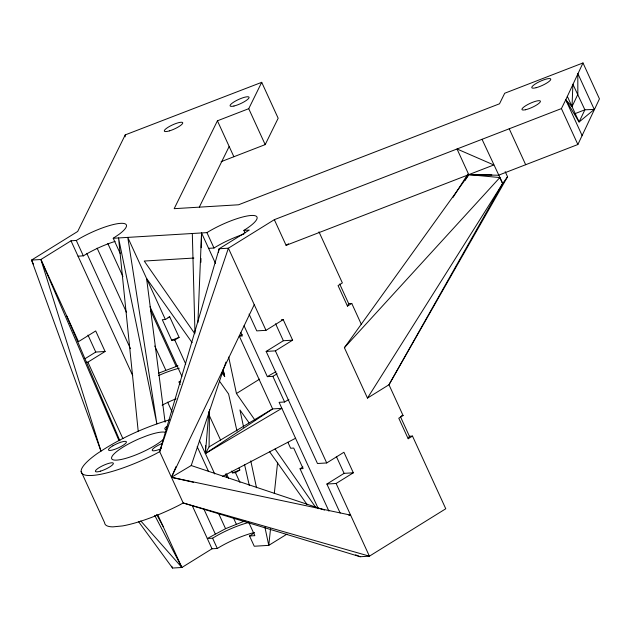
<?xml version="1.0" encoding="UTF-8"?>
<svg xmlns="http://www.w3.org/2000/svg" width="631" height="631" viewBox="0 0 631 631"><rect width="100%" height="100%" fill="white"/><g stroke="black" fill="none" stroke-linecap="round" stroke-linejoin="round"><path stroke-width="0.95" d="M209.082 446.89L272.624 408.912L281.86 408.352L205.383 453.571L209.082 446.89L209.516 409.472M200.887 262.362L200.974 258.434M201.218 247.652L201.549 232.942L215.486 263.379M125.167 136.84L125.222 134.892L261.715 82.33L278.168 118.257L265.194 144.617L221.126 161.67M242.178 334.375L239.307 336.157L272.624 408.912L205.383 453.571L205.635 445.699M507.553 176.79L502.607 183.597L388.98 384.744L403.083 415.545L398.784 418.211L408.178 438.742L409.409 436.258L412.485 436.076L445.77 508.767L369.403 556.179L360.159 556.731L183.203 502.978L159.698 451.646L219.162 248.756L228.398 248.196L274.343 219.675L561.416 108.587L565.747 99.801L572.033 106.607L572.885 84.231L584.882 109.802L579.084 122.004L565.747 99.801L582.997 62.95L599.45 98.886L577.87 144.515L498.49 175.237L468.778 174.645L344.392 347.697L367.471 398.098L388.98 384.744L507.553 176.79L505.179 171.624M197.905 322.544L201.549 232.942M205.383 453.571L208.9 411.373M270.541 528.762L268.774 545.365L254.246 546.241L249.545 535.979A34.737 7.698 -24.6 0 0 254.238 532.864M274.288 493.592L277.624 462.334M218.358 252.621L219.162 248.756L249.277 230.063L243.889 230.386L245.065 232.949M193.528 482.297L171.451 477.312L191.217 465.536L225.93 362.076M348.754 515.227L350.599 515.117L171.451 477.312L176.096 466.443M572.033 106.607L577.838 94.405L577.807 73.496L594.26 109.423L579.084 122.004L567.332 96.338M171.451 477.312L254.246 304.663M125.222 134.892L77.692 231.459L31.55 260.075L100.984 451.141L97.379 453.46A63.684 14.111 -24.6 0 0 89.499 475.537A63.684 14.111 -24.6 0 0 155.471 453.957L159.698 451.646L228.398 248.196L265.998 330.328L283.209 319.641L292.61 340.172L275.4 350.86L266.164 351.42L317.48 463.509L326.716 462.949L343.927 452.261L353.328 472.8L336.118 483.48L326.882 484.04L340.156 513.035M261.715 82.33L248.74 108.69L217.427 120.805L174.18 208.672L238.534 204.783L499.515 103.792L504.705 93.246L582.997 62.95M199.333 207.094L229.171 146.471M318.978 231.837L342.365 282.917L338.066 285.591L347.46 306.122L348.683 303.637L339.691 283.997M367.471 398.098L502.607 183.597L499.847 177.563L468.778 174.645L457.025 148.979L493.789 164.967L286.095 245.341L274.343 219.675M453.034 197.4L467.823 174.164M465.047 180.442L468.778 174.645L491.872 174.913M344.392 347.697L499.847 177.563M33.601 264.555L31.55 260.075L40.889 259.507L71.003 240.813L76.414 240.419A34.737 7.698 -24.6 0 1 118.052 223.619A34.737 7.698 -24.6 0 1 119.196 234.227L113.233 238.266L120.284 253.662M78.055 256.21L83.466 255.815A34.737 7.698 -24.6 0 1 115.079 241.413M180.245 384.642L179.03 381.992L180.513 380.982M244.055 325.777L267.347 376.66L272.86 376.328L277.151 373.804M328.901 511.11L279.099 402.326L284.613 401.994L288.895 399.47M85.098 358.66L95.746 352.051L105.101 351.483L95.699 330.952L78.489 341.639L40.889 259.507L100.984 451.141C121.546 437.788 144.034 427.668 167.444 420.451A63.684 14.111 -24.6 0 1 169.455 419.891M86.021 362.281L87.89 362.17L105.101 351.483M286.095 245.341L288.556 243.811M266.164 351.42L283.366 340.732L292.61 340.172M347.46 306.122L351.767 303.448L361.46 324.634M254.916 420.065L236.436 393.515L259.593 379.152M318.308 508.712L300.033 468.778L302.896 466.995M138.386 521.435L172.555 568.05L181.894 567.482L212.008 548.789L217.293 548.473A34.737 7.698 -24.6 0 1 254.285 532.54M326.882 484.04L344.092 473.353L353.328 472.8M408.178 438.742L412.485 436.076M165.369 319.515L169.707 316.833L179.109 337.364L174.771 340.046L171.695 340.235L162.293 319.704L165.369 319.515L127.77 237.39L156.882 423.906L118.533 237.942L138.197 431.139M231.593 471.073L232.413 472.856L235.489 472.666L239.827 469.985L239.015 468.202M287.01 534.086L268.774 545.365L264.886 527.122M244.899 520.946L225.567 528.683L207.307 538.527L212.6 538.204A34.737 7.698 -24.6 0 1 248.724 522.484M222.38 476.5L295.553 438.261M158.633 373.158L177.974 365.822M574.888 113.69L584.882 109.802L594.26 109.423M168.059 317.472L169.707 316.833M171.695 340.235L179.109 337.364M232.413 472.856L239.827 469.985M113.233 238.266L206.936 232.618A34.737 7.698 -24.6 0 1 251.225 215.479A34.737 7.698 -24.6 0 1 243.889 230.386M208.601 248.338L213.988 248.015A34.737 7.698 -24.6 0 1 243.881 234.117M193.875 258.04L144.239 261.045L194.861 333.775M348.683 303.637L351.767 303.448M281.363 319.751L283.209 319.641M265.998 330.328L256.762 330.881L249.064 314.072M239.307 336.157L242.391 335.968L240.758 332.403M179.03 381.992L180.797 381.881M401.545 415.632L403.083 415.545M300.033 468.778L303.109 468.588L293.707 448.057L290.631 448.247L287.878 442.244M249.545 535.979L254.837 535.656L248.685 522.216M191.217 465.536L324.579 510.069M355.616 554.838L360.159 556.731M140.792 520.938L181.894 567.482L157.86 514.999M192.139 342.641L146.573 278.452L165.101 422.194M219.485 381.148L228.596 393.989L236.996 431.131M249.048 422.794L239.946 409.961L243.621 427.25M269.547 451.662L307.123 504.587M221.852 372.558L224.668 376.597L223.145 369.892L224.668 376.597M275.077 449.027L315.965 507.766M156.614 514.375L163.09 526.42M154.69 515.322L181.894 567.482M502.694 183.479L482.037 139.301M565.747 99.801L582.192 135.728M561.416 108.587L577.87 144.515M509.225 128.787L525.678 164.715M400.417 416.618L409.409 436.258M248.74 108.69L265.194 144.617M217.427 120.805L233.872 156.733M275.605 323.774L283.366 340.732M336.323 456.394L344.092 473.353M275.4 350.86L326.716 462.949M336.118 483.48L369.403 556.179L183.203 502.978L178.975 505.289A63.684 14.111 -24.6 0 1 122.477 525.931L112.996 526.861A63.684 14.111 -24.6 0 1 104.636 522.791L81.139 471.46M272.86 376.328L284.613 401.994M206.936 232.618L213.988 248.015M174.771 340.046L185.743 364M209.295 415.45L220.605 440.154M235.489 472.666L239.961 482.431M150.004 306.682L181.886 376.313M226.537 473.842L228.588 478.322M150.415 310.192L176.12 366.335M225.409 473.984L227.034 477.549M199.301 440.296L214.714 473.92M107.838 243.534L122.927 276.504M154.753 346.009L165.772 370.074M233.415 517.822L236.27 524.061M197.172 446.63L208.514 471.412M97.127 248.157L126.508 312.313M167.633 402.144L172.121 411.948M218.634 513.531L225.567 528.683M86.802 253.346L130.459 348.698M203.813 508.925L215.242 533.881M76.304 240.49L83.355 255.894M212.6 538.204L217.293 548.473M71.003 240.813L132.723 375.626M192.21 505.549L212.008 548.789M87.985 335.085L95.746 352.051M87.89 362.17L122.919 438.671M171.735 566.259L172.555 568.05M40.889 259.507L118.951 440.525M66.736 315.973L119.914 440.848M244.536 464.463L249.269 485.413M228.674 357.059L236.436 393.515M250.783 460.859L256.509 487.747M192.313 233.494L194.963 332.766M163.311 439.46A30.391 6.736 -24.6 0 1 115.205 460.133A30.391 6.736 -24.6 0 1 139.459 438.655L146.644 435.824A30.391 6.736 -24.6 0 1 165.472 432.33M267.347 376.66A44.864 9.938 -24.6 0 1 275.968 371.698M162.112 405.189A34.737 7.698 -24.6 0 1 176.065 398.792M158.491 375.595A34.737 7.698 -24.6 0 1 179.243 368.244M166.497 429.427A9.844 2.177 -24.6 0 1 166.726 426.422M161.37 448.586A9.844 2.177 -24.6 0 1 152.221 449.982A9.844 2.177 -24.6 0 1 162.585 443.317M112.933 445.778L111.08 446.961A9.844 2.177 -24.6 0 0 114.4 449.453A9.844 2.177 -24.6 0 0 126.413 441.818A9.844 2.177 -24.6 0 0 112.933 445.778M100.668 471.097A9.844 2.177 -24.6 0 0 113.343 463.233A9.844 2.177 -24.6 0 0 99.154 467.642A9.844 2.177 -24.6 0 0 100.668 471.097M233.959 106.024A10.419 2.311 -24.6 0 0 249.04 97.758A10.419 2.311 -24.6 0 0 235.71 100.921A10.419 2.311 -24.6 0 0 233.959 106.024M536.153 87.701A10.419 2.311 -24.6 0 0 550.776 79.38A10.419 2.311 -24.6 0 0 536.847 83.032A10.419 2.311 -24.6 0 0 536.153 87.701M525.394 109.762A10.128 2.248 -24.6 0 0 540.333 101.772A10.128 2.248 -24.6 0 0 527.8 104.517A10.128 2.248 -24.6 0 0 525.394 109.762M169.589 130.83A10.128 2.248 -24.6 0 0 182.738 122.729A10.128 2.248 -24.6 0 0 168.217 127.186A10.128 2.248 -24.6 0 0 169.589 130.83"/></g></svg>
